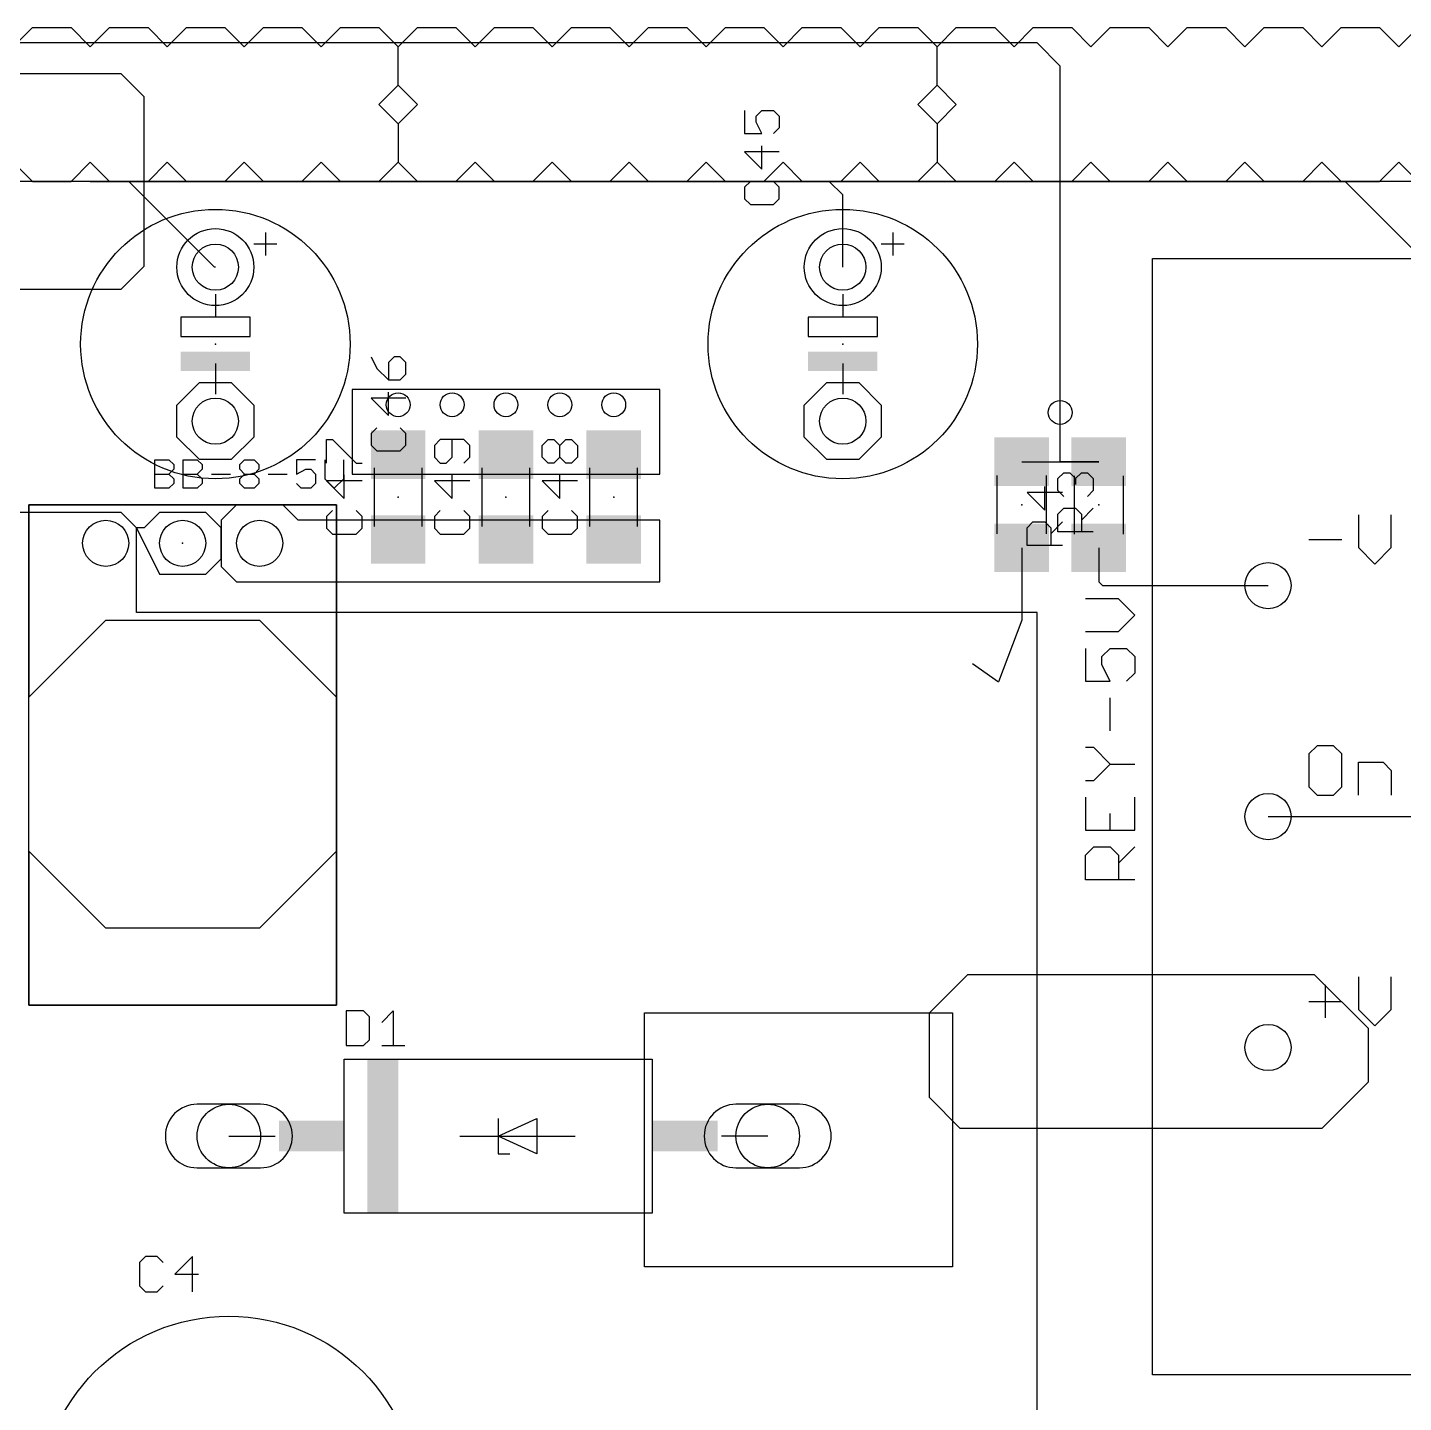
# Model space of a CAD drawing. Extents: x -0.79 to 6.6, y -0.46 to 8.18.
# Drawn here: x 2.078 to 3.866, y 4.104 to 5.89 of the extents above; entities that cross this region are included whole.
import ezdxf

# ---------------------------------------------------------------- set-up
doc = ezdxf.new("R2010")
doc.units = 0
for name, color, linetype in [('1', 22, 'CONTINUOUS'), ('15', 2, 'CONTINUOUS'), ('16', 175, 'CONTINUOUS'), ('17', 4, 'CONTINUOUS'), ('18', 4, 'CONTINUOUS'), ('2', 3, 'CONTINUOUS'), ('21', 253, 'CONTINUOUS'), ('23', 7, 'CONTINUOUS'), ('25', 253, 'CONTINUOUS'), ('49', 253, 'CONTINUOUS'), ('51', 253, 'CONTINUOUS')]:
    doc.layers.add(name, color=color, linetype=linetype)

# ---------------------------------------------------------------- blocks, each defined once
blk = doc.blocks.new('ROUNDP')
blk.add_circle((0, 0), 0.5)
blk = doc.blocks.new('RECT')
blk.add_solid([(-0.5, -0.5), (0.5, -0.5), (-0.5, 0.5), (0.5, 0.5)])
blk = doc.blocks.new('OCTAGONP')
blk.add_lwpolyline([(-0.5, -0.207107), (-0.5, 0.207107), (-0.207107, 0.5), (0.207107, 0.5), (0.5, 0.207107), (0.5, -0.207107), (0.207107, -0.5), (-0.207107, -0.5)], close=True)
blk = doc.blocks.new('LONGP100')
blk.add_lwpolyline([(-0.5, -0.5), (0.5, -0.5, 1), (0.5, 0.5), (-0.5, 0.5, 1)], format="xyb", close=True)
blk = doc.blocks.new('ROUNDV')
blk.add_circle((0, 0), 0.5)

msp = doc.modelspace()

# ---------------------------------------------------------------- linework, layer by layer
at = {"layer": '1'}
for p, q in [((2.2, 5.83), (1.878, 5.83)), ((2.23, 5.8), (2.2, 5.83)), ((2.23, 5.58), (2.23, 5.8)), ((2.16, 5.69), (2.21, 5.69)), ((2.21, 5.69), (3.12, 5.69)), ((2.32125, 5.57875), (2.21, 5.69)), ((3.12, 5.69), (3.79, 5.69)), ((3.1375, 5.6725), (3.12, 5.69)), ((4.97, 4.51), (3.79, 5.69)), ((3.1375, 5.57875), (3.1375, 5.6725)), ((2.2, 5.55), (2.23, 5.58)), ((2.3225, 5.57875), (2.32125, 5.57875)), ((1.95, 5.55), (2.2, 5.55)), ((2.9, 5.42), (2.5, 5.42)), ((2.5, 5.42), (2.5, 5.31)), ((2.9, 5.31), (2.9, 5.42)), ((3.42, 5.325984), (3.42, 5.39)), ((2.5, 5.31), (2.9, 5.31)), ((3.37, 5.325984), (3.47, 5.325984)), ((3.47, 5.325984), (3.42, 5.325984)), ((2.2, 5.26), (1.99, 5.26)), ((2.22, 5.24), (2.2, 5.26)), ((2.35, 5.27), (2.33, 5.25)), ((2.41, 5.27), (2.35, 5.27)), ((2.43, 5.25), (2.41, 5.27)), ((2.22, 5.13), (2.22, 5.24)), ((2.33, 5.25), (2.33, 5.19)), ((2.9, 5.25), (2.43, 5.25)), ((2.9, 5.17), (2.9, 5.25)), ((3.37, 5.214016), (3.37, 5.12)), ((3.47, 5.214016), (3.47, 5.17)), ((2.33, 5.19), (2.35, 5.17)), ((2.35, 5.17), (2.9, 5.17)), ((3.47, 5.17), (3.475, 5.165)), ((3.475, 5.165), (3.69, 5.165)), ((3.39, 5.13), (2.22, 5.13)), ((3.37, 5.12), (3.34, 5.04)), ((3.39, 0.72), (3.39, 5.13)), ((3.305984, 5.064016), (3.34, 5.04)), ((3.25, 4.61), (3.3, 4.66)), ((3.3, 4.66), (3.75, 4.66)), ((3.75, 4.66), (3.82, 4.59)), ((3.25, 4.5), (3.25, 4.61)), ((3.82, 4.59), (3.82, 4.52)), ((3.82, 4.52), (3.76, 4.46)), ((3.29, 4.46), (3.25, 4.5)), ((3.76, 4.46), (3.29, 4.46))]:
    msp.add_line(p, q, dxfattribs=at)
at = {"layer": '15'}
for p, q in [((3.39, 5.87), (1.65, 5.87)), ((3.42, 5.84), (3.39, 5.87)), ((3.42, 5.39), (3.42, 5.84))]:
    msp.add_line(p, q, dxfattribs=at)
at = {"layer": '16'}
for p, q in [((2.25, 5.26), (2.23, 5.24)), ((2.31, 5.26), (2.25, 5.26)), ((2.33, 5.24), (2.31, 5.26)), ((2.23, 5.24), (2.22, 5.24)), ((2.22, 5.24), (2.25, 5.18)), ((2.33, 5.2), (2.33, 5.24)), ((2.31, 5.18), (2.33, 5.2)), ((2.25, 5.18), (2.31, 5.18)), ((2.88, 4.61), (3.28, 4.61)), ((2.88, 4.28), (2.88, 4.61)), ((3.28, 4.61), (3.28, 4.28)), ((3.28, 4.28), (2.88, 4.28))]:
    msp.add_line(p, q, dxfattribs=at)
at = {"layer": '2'}
msp.add_line((3.69, 4.865), (4.595, 4.865), dxfattribs=at)
at = {"layer": '21'}
for p, q in [((2.3875, 5.62375), (2.3875, 5.59375)), ((3.2025, 5.62375), (3.2025, 5.59375)), ((2.4025, 5.60875), (2.3725, 5.60875)), ((3.2175, 5.60875), (3.1875, 5.60875)), ((3.54, 5.59), (5.84, 5.59)), ((3.54, 4.14), (3.54, 5.59)), ((2.3225, 5.52375), (2.3225, 5.51375)), ((3.1375, 5.52375), (3.1375, 5.51375)), ((2.3225, 5.51375), (2.2775, 5.51375)), ((2.2775, 5.51375), (2.2775, 5.48875)), ((2.3675, 5.51375), (2.3225, 5.51375)), ((2.3675, 5.48875), (2.3675, 5.51375)), ((3.1375, 5.51375), (3.0925, 5.51375)), ((3.0925, 5.51375), (3.0925, 5.48875)), ((3.1825, 5.51375), (3.1375, 5.51375)), ((3.1825, 5.48875), (3.1825, 5.51375)), ((2.2775, 5.48875), (2.3675, 5.48875)), ((3.0925, 5.48875), (3.1825, 5.48875)), ((2.3225, 5.45375), (2.3225, 5.43375)), ((3.1375, 5.45375), (3.1375, 5.43375)), ((2.08, 5.27), (2.48, 5.27)), ((2.08, 5.02), (2.08, 5.27)), ((2.48, 5.27), (2.48, 5.02)), ((3.495648, 5.147978), (3.452945, 5.147978)), ((3.517, 5.126626), (3.495648, 5.147978)), ((2.08, 5.02), (2.18, 5.12)), ((2.18, 5.12), (2.38, 5.12)), ((2.38, 5.12), (2.48, 5.02)), ((3.495648, 5.105275), (3.517, 5.126626)), ((3.452945, 5.105275), (3.495648, 5.105275)), ((3.452945, 5.083523), (3.452945, 5.04082)), ((3.474297, 5.072847), (3.484973, 5.083523)), ((3.484973, 5.083523), (3.506324, 5.083523)), ((3.506324, 5.083523), (3.517, 5.072847)), ((3.474297, 5.062171), (3.474297, 5.072847)), ((3.484973, 5.04082), (3.474297, 5.062171)), ((3.517, 5.072847), (3.517, 5.051496)), ((3.452945, 5.04082), (3.484973, 5.04082)), ((3.517, 5.051496), (3.506324, 5.04082)), ((2.08, 4.82), (2.08, 5.02)), ((2.48, 5.02), (2.48, 4.82)), ((3.484973, 4.976365), (3.484973, 5.019068)), ((3.463621, 4.954613), (3.452945, 4.954613)), ((3.484973, 4.933261), (3.463621, 4.954613)), ((3.463621, 4.91191), (3.484973, 4.933261)), ((3.484973, 4.933261), (3.517, 4.933261)), ((3.452945, 4.91191), (3.463621, 4.91191)), ((3.452945, 4.890158), (3.452945, 4.847455)), ((3.517, 4.847455), (3.517, 4.890158)), ((3.484973, 4.847455), (3.484973, 4.868806)), ((3.452945, 4.847455), (3.517, 4.847455)), ((2.08, 4.62), (2.08, 4.82)), ((2.18, 4.72), (2.08, 4.82)), ((2.48, 4.82), (2.38, 4.72)), ((2.48, 4.82), (2.48, 4.62)), ((3.452945, 4.815027), (3.463621, 4.825703)), ((3.452945, 4.783), (3.452945, 4.815027)), ((3.463621, 4.825703), (3.484973, 4.825703)), ((3.484973, 4.825703), (3.495648, 4.815027)), ((3.495648, 4.804352), (3.517, 4.825703)), ((3.495648, 4.815027), (3.495648, 4.783)), ((3.517, 4.783), (3.452945, 4.783)), ((2.38, 4.72), (2.18, 4.72)), ((2.48, 4.62), (2.08, 4.62)), ((2.49, 4.35), (2.49, 4.55)), ((2.49, 4.55), (2.89, 4.55)), ((2.89, 4.55), (2.89, 4.35)), ((2.69, 4.45), (2.74, 4.473)), ((2.69, 4.473), (2.69, 4.45)), ((2.74, 4.473), (2.74, 4.427)), ((2.64, 4.45), (2.69, 4.45)), ((2.74, 4.427), (2.69, 4.45)), ((2.69, 4.45), (2.79, 4.45)), ((2.69, 4.45), (2.69, 4.427)), ((2.69, 4.427), (2.705, 4.427)), ((2.89, 4.35), (2.49, 4.35)), ((5.84, 4.14), (3.54, 4.14))]:
    msp.add_line(p, q, dxfattribs=at)
for centre, radius in [((2.3225, 5.47875), 0.175), ((3.1375, 5.47875), 0.175), ((2.34, 3.97), 0.246063)]:
    msp.add_circle(centre, radius, dxfattribs=at)
at = {"layer": '23'}
for p in [(2.3225, 5.47875), (3.1375, 5.47875), (2.56, 5.28), (2.7, 5.28), (2.84, 5.28), (3.37, 5.27), (3.47, 5.27), (2.28, 5.22), (2.69, 4.45)]:
    msp.add_point(p, dxfattribs=at)
at = {"layer": '25'}
for p, q in [((3.009962, 5.782236), (3.009962, 5.752211)), ((3.024974, 5.77473), (3.032481, 5.782236)), ((3.024974, 5.767223), (3.024974, 5.77473)), ((3.032481, 5.782236), (3.047494, 5.782236)), ((3.047494, 5.782236), (3.055, 5.77473)), ((3.055, 5.77473), (3.055, 5.759717)), ((3.032481, 5.752211), (3.024974, 5.767223)), ((3.055, 5.759717), (3.047494, 5.752211)), ((3.009962, 5.752211), (3.032481, 5.752211)), ((3.055, 5.72869), (3.009962, 5.72869)), ((3.009962, 5.72869), (3.032481, 5.706171)), ((3.032481, 5.706171), (3.032481, 5.736197)), ((3.017468, 5.690158), (3.009962, 5.682651)), ((3.055, 5.682651), (3.047494, 5.690158)), ((3.009962, 5.682651), (3.009962, 5.667638)), ((3.009962, 5.667638), (3.017468, 5.660132)), ((3.047494, 5.660132), (3.055, 5.667638)), ((3.055, 5.667638), (3.055, 5.682651)), ((3.017468, 5.660132), (3.047494, 5.660132)), ((2.524962, 5.462236), (2.532468, 5.447223)), ((2.554987, 5.462236), (2.547481, 5.45473)), ((2.547481, 5.45473), (2.547481, 5.432211)), ((2.562494, 5.462236), (2.554987, 5.462236)), ((2.57, 5.45473), (2.562494, 5.462236)), ((2.57, 5.439717), (2.57, 5.45473)), ((2.532468, 5.447223), (2.547481, 5.432211)), ((2.562494, 5.432211), (2.57, 5.439717)), ((2.547481, 5.432211), (2.562494, 5.432211)), ((2.547481, 5.386171), (2.547481, 5.416197)), ((2.57, 5.40869), (2.524962, 5.40869)), ((2.524962, 5.40869), (2.547481, 5.386171)), ((2.532468, 5.370158), (2.524962, 5.362651)), ((2.524962, 5.362651), (2.524962, 5.347638)), ((2.57, 5.362651), (2.562494, 5.370158)), ((2.57, 5.347638), (2.57, 5.362651)), ((2.466961, 5.324078), (2.466961, 5.354771)), ((2.466961, 5.354771), (2.474634, 5.354771)), ((2.474634, 5.354771), (2.505327, 5.324078)), ((2.524962, 5.347638), (2.532468, 5.340132)), ((2.562494, 5.340132), (2.57, 5.347638)), ((2.614634, 5.354771), (2.606961, 5.347098)), ((2.606961, 5.347098), (2.606961, 5.331752)), ((2.645327, 5.354771), (2.614634, 5.354771)), ((2.62998, 5.331752), (2.62998, 5.354771)), ((2.653, 5.347098), (2.645327, 5.354771)), ((2.653, 5.331752), (2.653, 5.347098)), ((2.746961, 5.347098), (2.754634, 5.354771)), ((2.746961, 5.331752), (2.746961, 5.347098)), ((2.754634, 5.354771), (2.762307, 5.354771)), ((2.762307, 5.354771), (2.76998, 5.347098)), ((2.76998, 5.347098), (2.777654, 5.354771)), ((2.76998, 5.331752), (2.76998, 5.347098)), ((2.777654, 5.354771), (2.785327, 5.354771)), ((2.785327, 5.354771), (2.793, 5.347098)), ((2.793, 5.347098), (2.793, 5.331752)), ((2.24368, 5.2915), (2.24368, 5.328532)), ((2.24368, 5.328532), (2.262195, 5.328532)), ((2.262195, 5.328532), (2.268367, 5.32236)), ((2.280511, 5.2915), (2.280511, 5.328532)), ((2.280511, 5.328532), (2.299027, 5.328532)), ((2.299027, 5.328532), (2.305199, 5.32236)), ((2.354174, 5.32236), (2.360346, 5.328532)), ((2.360346, 5.328532), (2.37269, 5.328532)), ((2.37269, 5.328532), (2.378862, 5.32236)), ((2.452525, 5.328532), (2.427837, 5.328532)), ((2.427837, 5.328532), (2.427837, 5.310016)), ((2.464668, 5.328532), (2.464668, 5.303844)), ((2.489356, 5.303844), (2.489356, 5.328532)), ((2.532468, 5.340132), (2.562494, 5.340132)), ((2.606961, 5.331752), (2.614634, 5.324078)), ((2.622307, 5.324078), (2.62998, 5.331752)), ((2.645327, 5.324078), (2.653, 5.331752)), ((2.754634, 5.324078), (2.746961, 5.331752)), ((2.76998, 5.331752), (2.762307, 5.324078)), ((2.777654, 5.324078), (2.76998, 5.331752)), ((2.793, 5.331752), (2.785327, 5.324078)), ((2.24368, 5.310016), (2.262195, 5.310016)), ((2.268367, 5.316188), (2.262195, 5.310016)), ((2.262195, 5.310016), (2.268367, 5.303844)), ((2.268367, 5.32236), (2.268367, 5.316188)), ((2.280511, 5.310016), (2.299027, 5.310016)), ((2.305199, 5.316188), (2.299027, 5.310016)), ((2.299027, 5.310016), (2.305199, 5.303844)), ((2.305199, 5.32236), (2.305199, 5.316188)), ((2.317343, 5.310016), (2.34203, 5.310016)), ((2.354174, 5.316188), (2.354174, 5.32236)), ((2.360346, 5.310016), (2.354174, 5.316188)), ((2.354174, 5.303844), (2.360346, 5.310016)), ((2.360346, 5.310016), (2.37269, 5.310016)), ((2.378862, 5.316188), (2.37269, 5.310016)), ((2.37269, 5.310016), (2.378862, 5.303844)), ((2.378862, 5.32236), (2.378862, 5.316188)), ((2.391006, 5.310016), (2.415693, 5.310016)), ((2.427837, 5.310016), (2.440181, 5.316188)), ((2.440181, 5.316188), (2.446353, 5.316188)), ((2.446353, 5.316188), (2.452525, 5.310016)), ((2.452525, 5.310016), (2.452525, 5.297672)), ((2.505327, 5.324078), (2.513, 5.324078)), ((2.614634, 5.324078), (2.622307, 5.324078)), ((2.762307, 5.324078), (2.754634, 5.324078)), ((2.785327, 5.324078), (2.777654, 5.324078)), ((3.416961, 5.30398), (3.424634, 5.311653)), ((3.424634, 5.311653), (3.432307, 5.311653)), ((3.432307, 5.311653), (3.43998, 5.30398)), ((3.43998, 5.30398), (3.447654, 5.311653)), ((3.447654, 5.311653), (3.455327, 5.311653)), ((3.455327, 5.311653), (3.463, 5.30398)), ((2.262195, 5.2915), (2.24368, 5.2915)), ((2.268367, 5.297672), (2.262195, 5.2915)), ((2.268367, 5.303844), (2.268367, 5.297672)), ((2.299027, 5.2915), (2.280511, 5.2915)), ((2.305199, 5.297672), (2.299027, 5.2915)), ((2.305199, 5.303844), (2.305199, 5.297672)), ((2.354174, 5.297672), (2.354174, 5.303844)), ((2.360346, 5.2915), (2.354174, 5.297672)), ((2.37269, 5.2915), (2.360346, 5.2915)), ((2.378862, 5.297672), (2.37269, 5.2915)), ((2.378862, 5.303844), (2.378862, 5.297672)), ((2.434009, 5.2915), (2.427837, 5.297672)), ((2.446353, 5.2915), (2.434009, 5.2915)), ((2.452525, 5.297672), (2.446353, 5.2915)), ((2.464668, 5.303844), (2.477012, 5.2915)), ((2.513, 5.301059), (2.466961, 5.301059)), ((2.466961, 5.301059), (2.48998, 5.278039)), ((2.477012, 5.2915), (2.489356, 5.303844)), ((2.48998, 5.278039), (2.48998, 5.308732)), ((2.653, 5.301059), (2.606961, 5.301059)), ((2.606961, 5.301059), (2.62998, 5.278039)), ((2.62998, 5.278039), (2.62998, 5.308732)), ((2.793, 5.301059), (2.746961, 5.301059)), ((2.746961, 5.301059), (2.76998, 5.278039)), ((2.76998, 5.278039), (2.76998, 5.308732)), ((3.39998, 5.263039), (3.39998, 5.293732)), ((3.416961, 5.288634), (3.416961, 5.30398)), ((3.43998, 5.30398), (3.43998, 5.296307)), ((3.463, 5.30398), (3.463, 5.288634)), ((3.423, 5.286059), (3.376961, 5.286059)), ((3.376961, 5.286059), (3.39998, 5.263039)), ((3.424634, 5.280961), (3.416961, 5.288634)), ((3.463, 5.288634), (3.455327, 5.280961)), ((2.474634, 5.262693), (2.466961, 5.25502)), ((2.513, 5.25502), (2.505327, 5.262693)), ((2.614634, 5.262693), (2.606961, 5.25502)), ((2.653, 5.25502), (2.645327, 5.262693)), ((2.754634, 5.262693), (2.746961, 5.25502)), ((2.793, 5.25502), (2.785327, 5.262693)), ((3.416961, 5.257941), (3.424634, 5.265614)), ((3.416961, 5.234921), (3.416961, 5.257941)), ((3.424634, 5.265614), (3.43998, 5.265614)), ((3.43998, 5.265614), (3.447654, 5.257941)), ((3.447654, 5.250268), (3.463, 5.265614)), ((3.447654, 5.257941), (3.447654, 5.234921)), ((3.807455, 5.257055), (3.807455, 5.214352)), ((3.850158, 5.214352), (3.850158, 5.257055)), ((2.466961, 5.25502), (2.466961, 5.239673)), ((2.466961, 5.239673), (2.474634, 5.232)), ((2.505327, 5.232), (2.513, 5.239673)), ((2.513, 5.239673), (2.513, 5.25502)), ((2.606961, 5.25502), (2.606961, 5.239673)), ((2.606961, 5.239673), (2.614634, 5.232)), ((2.645327, 5.232), (2.653, 5.239673)), ((2.653, 5.239673), (2.653, 5.25502)), ((2.746961, 5.25502), (2.746961, 5.239673)), ((2.746961, 5.239673), (2.754634, 5.232)), ((2.785327, 5.232), (2.793, 5.239673)), ((2.793, 5.239673), (2.793, 5.25502)), ((3.376961, 5.24002), (3.384634, 5.247693)), ((3.376961, 5.217), (3.376961, 5.24002)), ((3.384634, 5.247693), (3.39998, 5.247693)), ((3.39998, 5.247693), (3.407654, 5.24002)), ((3.407654, 5.232346), (3.423, 5.247693)), ((3.407654, 5.24002), (3.407654, 5.217)), ((2.474634, 5.232), (2.505327, 5.232)), ((2.614634, 5.232), (2.645327, 5.232)), ((2.754634, 5.232), (2.785327, 5.232)), ((3.463, 5.234921), (3.416961, 5.234921)), ((3.743, 5.225027), (3.785703, 5.225027)), ((3.423, 5.217), (3.376961, 5.217)), ((3.807455, 5.214352), (3.828806, 5.193)), ((3.828806, 5.193), (3.850158, 5.214352)), ((3.753676, 4.957055), (3.743, 4.946379)), ((3.775027, 4.957055), (3.753676, 4.957055)), ((3.785703, 4.946379), (3.775027, 4.957055)), ((3.743, 4.946379), (3.743, 4.903676)), ((3.785703, 4.903676), (3.785703, 4.946379)), ((3.807455, 4.893), (3.807455, 4.935703)), ((3.807455, 4.935703), (3.839482, 4.935703)), ((3.839482, 4.935703), (3.850158, 4.925027)), ((3.850158, 4.925027), (3.850158, 4.893)), ((3.743, 4.903676), (3.753676, 4.893)), ((3.775027, 4.893), (3.785703, 4.903676)), ((3.753676, 4.893), (3.775027, 4.893)), ((3.807455, 4.657055), (3.807455, 4.614352)), ((3.850158, 4.614352), (3.850158, 4.657055)), ((3.764352, 4.646379), (3.764352, 4.603676)), ((2.4925, 4.612538), (2.4925, 4.5675)), ((2.515019, 4.612538), (2.4925, 4.612538)), ((2.522526, 4.605032), (2.515019, 4.612538)), ((2.538539, 4.597526), (2.553552, 4.612538)), ((2.553552, 4.612538), (2.553552, 4.5675)), ((3.743, 4.625027), (3.785703, 4.625027)), ((3.807455, 4.614352), (3.828806, 4.593)), ((3.828806, 4.593), (3.850158, 4.614352)), ((2.522526, 4.575006), (2.522526, 4.605032)), ((2.4925, 4.5675), (2.515019, 4.5675)), ((2.515019, 4.5675), (2.522526, 4.575006)), ((2.538539, 4.5675), (2.568565, 4.5675)), ((2.231563, 4.29363), (2.22389, 4.285957)), ((2.246909, 4.29363), (2.231563, 4.29363)), ((2.254583, 4.285957), (2.246909, 4.29363)), ((2.292949, 4.29363), (2.269929, 4.27061)), ((2.292949, 4.247591), (2.292949, 4.29363)), ((2.22389, 4.285957), (2.22389, 4.255264)), ((2.22389, 4.255264), (2.231563, 4.247591)), ((2.246909, 4.247591), (2.254583, 4.255264)), ((2.269929, 4.27061), (2.300622, 4.27061)), ((2.231563, 4.247591), (2.246909, 4.247591))]:
    msp.add_line(p, q, dxfattribs=at)
at = {"layer": '49'}
for p, q in [((2.06, 5.865), (2.085, 5.89)), ((2.085, 5.89), (2.135, 5.89)), ((2.135, 5.89), (2.16, 5.865)), ((2.16, 5.865), (2.185, 5.89)), ((2.185, 5.89), (2.235, 5.89)), ((2.235, 5.89), (2.26, 5.865)), ((2.26, 5.865), (2.285, 5.89)), ((2.285, 5.89), (2.335, 5.89)), ((2.335, 5.89), (2.36, 5.865)), ((2.36, 5.865), (2.385, 5.89)), ((2.385, 5.89), (2.435, 5.89)), ((2.435, 5.89), (2.46, 5.865)), ((2.46, 5.865), (2.485, 5.89)), ((2.485, 5.89), (2.535, 5.89)), ((2.535, 5.89), (2.56, 5.865)), ((2.56, 5.865), (2.585, 5.89)), ((2.585, 5.89), (2.635, 5.89)), ((2.635, 5.89), (2.66, 5.865)), ((2.66, 5.865), (2.685, 5.89)), ((2.685, 5.89), (2.735, 5.89)), ((2.735, 5.89), (2.76, 5.865)), ((2.76, 5.865), (2.785, 5.89)), ((2.785, 5.89), (2.835, 5.89)), ((2.835, 5.89), (2.86, 5.865)), ((2.86, 5.865), (2.885, 5.89)), ((2.885, 5.89), (2.935, 5.89)), ((2.935, 5.89), (2.96, 5.865)), ((2.96, 5.865), (2.985, 5.89)), ((2.985, 5.89), (3.035, 5.89)), ((3.035, 5.89), (3.06, 5.865)), ((3.06, 5.865), (3.085, 5.89)), ((3.085, 5.89), (3.135, 5.89)), ((3.135, 5.89), (3.16, 5.865)), ((3.16, 5.865), (3.185, 5.89)), ((3.185, 5.89), (3.235, 5.89)), ((3.235, 5.89), (3.26, 5.865)), ((3.26, 5.865), (3.285, 5.89)), ((3.285, 5.89), (3.335, 5.89)), ((3.335, 5.89), (3.36, 5.865)), ((3.36, 5.865), (3.385, 5.89)), ((3.385, 5.89), (3.435, 5.89)), ((3.435, 5.89), (3.46, 5.865)), ((3.46, 5.865), (3.485, 5.89)), ((3.485, 5.89), (3.535, 5.89)), ((3.535, 5.89), (3.56, 5.865)), ((3.56, 5.865), (3.585, 5.89)), ((3.585, 5.89), (3.635, 5.89)), ((3.635, 5.89), (3.66, 5.865)), ((3.66, 5.865), (3.685, 5.89)), ((3.685, 5.89), (3.735, 5.89)), ((3.735, 5.89), (3.76, 5.865)), ((3.76, 5.865), (3.785, 5.89)), ((3.785, 5.89), (3.835, 5.89)), ((3.835, 5.89), (3.86, 5.865)), ((3.86, 5.865), (3.885, 5.89)), ((2.56, 5.815), (2.56, 5.865)), ((3.26, 5.815), (3.26, 5.865)), ((2.56, 5.815), (2.535, 5.79)), ((2.585, 5.79), (2.56, 5.815)), ((3.26, 5.815), (3.235, 5.79)), ((3.285, 5.79), (3.26, 5.815)), ((2.535, 5.79), (2.56, 5.765)), ((2.56, 5.765), (2.585, 5.79)), ((3.235, 5.79), (3.26, 5.765)), ((3.26, 5.765), (3.285, 5.79)), ((2.56, 5.765), (2.56, 5.715)), ((3.26, 5.765), (3.26, 5.715)), ((2.085, 5.69), (2.06, 5.715)), ((2.16, 5.715), (2.135, 5.69)), ((2.185, 5.69), (2.16, 5.715)), ((2.26, 5.715), (2.235, 5.69)), ((2.285, 5.69), (2.26, 5.715)), ((2.36, 5.715), (2.335, 5.69)), ((2.385, 5.69), (2.36, 5.715)), ((2.46, 5.715), (2.435, 5.69)), ((2.485, 5.69), (2.46, 5.715)), ((2.56, 5.715), (2.535, 5.69)), ((2.56, 5.715), (2.585, 5.69)), ((2.66, 5.715), (2.635, 5.69)), ((2.685, 5.69), (2.66, 5.715)), ((2.76, 5.715), (2.735, 5.69)), ((2.785, 5.69), (2.76, 5.715)), ((2.86, 5.715), (2.835, 5.69)), ((2.885, 5.69), (2.86, 5.715)), ((2.96, 5.715), (2.935, 5.69)), ((2.985, 5.69), (2.96, 5.715)), ((3.06, 5.715), (3.035, 5.69)), ((3.085, 5.69), (3.06, 5.715)), ((3.16, 5.715), (3.135, 5.69)), ((3.185, 5.69), (3.16, 5.715)), ((3.26, 5.715), (3.235, 5.69)), ((3.26, 5.715), (3.285, 5.69)), ((3.36, 5.715), (3.335, 5.69)), ((3.385, 5.69), (3.36, 5.715)), ((3.46, 5.715), (3.435, 5.69)), ((3.485, 5.69), (3.46, 5.715)), ((3.56, 5.715), (3.535, 5.69)), ((3.585, 5.69), (3.56, 5.715)), ((3.66, 5.715), (3.635, 5.69)), ((3.685, 5.69), (3.66, 5.715)), ((3.76, 5.715), (3.735, 5.69)), ((3.785, 5.69), (3.76, 5.715)), ((3.86, 5.715), (3.835, 5.69)), ((3.885, 5.69), (3.86, 5.715)), ((6.06, 5.69), (1.16, 5.69)), ((2.085, 5.69), (2.135, 5.69)), ((2.185, 5.69), (2.235, 5.69)), ((2.285, 5.69), (2.335, 5.69)), ((2.385, 5.69), (2.435, 5.69)), ((2.485, 5.69), (2.535, 5.69)), ((2.585, 5.69), (2.635, 5.69)), ((2.685, 5.69), (2.735, 5.69)), ((2.785, 5.69), (2.835, 5.69)), ((2.885, 5.69), (2.935, 5.69)), ((2.985, 5.69), (3.035, 5.69)), ((3.085, 5.69), (3.135, 5.69)), ((3.185, 5.69), (3.235, 5.69)), ((3.285, 5.69), (3.335, 5.69)), ((3.385, 5.69), (3.435, 5.69)), ((3.485, 5.69), (3.535, 5.69)), ((3.585, 5.69), (3.635, 5.69)), ((3.685, 5.69), (3.735, 5.69)), ((3.785, 5.69), (3.835, 5.69))]:
    msp.add_line(p, q, dxfattribs=at)
at = {"layer": '51'}
for p, q in [((2.3225, 5.54375), (2.3225, 5.52375)), ((3.1375, 5.54375), (3.1375, 5.52375)), ((2.3225, 5.43375), (2.3225, 5.41375)), ((3.1375, 5.43375), (3.1375, 5.41375)), ((2.529016, 5.242008), (2.529016, 5.317992)), ((2.590984, 5.242008), (2.590984, 5.317992)), ((2.669016, 5.242008), (2.669016, 5.317992)), ((2.730984, 5.242008), (2.730984, 5.317992)), ((2.809016, 5.242008), (2.809016, 5.317992)), ((2.870984, 5.242008), (2.870984, 5.317992)), ((3.338, 5.2325), (3.338, 5.308)), ((3.402, 5.2325), (3.402, 5.308)), ((3.438, 5.3075), (3.438, 5.232)), ((3.502, 5.3075), (3.502, 5.232)), ((2.48, 5.27), (2.08, 5.27)), ((2.08, 5.27), (2.08, 5.02)), ((2.48, 5.02), (2.48, 5.27)), ((2.08, 5.02), (2.18, 5.12)), ((2.18, 5.12), (2.38, 5.12)), ((2.38, 5.12), (2.48, 5.02)), ((2.08, 4.82), (2.08, 5.02)), ((2.48, 4.82), (2.48, 5.02)), ((2.08, 4.82), (2.08, 4.62)), ((2.18, 4.72), (2.08, 4.82)), ((2.48, 4.82), (2.38, 4.72)), ((2.48, 4.62), (2.48, 4.82)), ((2.38, 4.72), (2.18, 4.72)), ((2.08, 4.62), (2.48, 4.62)), ((2.34, 4.45), (2.4, 4.45)), ((3.04, 4.45), (2.98, 4.45))]:
    msp.add_line(p, q, dxfattribs=at)

# ---------------------------------------------------------------- block references
at = {"layer": '1', "xscale": 0.062992}
for p, yscale, rotation in [((2.56, 5.335118), 0.070866, 90), ((2.7, 5.335118), 0.070866, 90), ((2.84, 5.335118), 0.070866, 90), ((3.37, 5.325984), 0.070984, 270), ((3.47, 5.325984), 0.070984, 90), ((2.56, 5.224882), 0.070866, 90), ((2.7, 5.224882), 0.070866, 90), ((2.84, 5.224882), 0.070866, 90), ((3.37, 5.214016), 0.070984, 270), ((3.47, 5.214016), 0.070984, 90)]:
    msp.add_blockref('RECT', p, dxfattribs=dict(at, yscale=yscale, rotation=rotation))
at = {"layer": '17'}
for name, p, xscale, yscale, rotation in [('ROUNDP', (2.3225, 5.57875), 0.1, 0.1, 270), ('ROUNDP', (2.3225, 5.57875), 0.1, 0.1, 270), ('ROUNDP', (3.1375, 5.57875), 0.1, 0.1, 270), ('ROUNDP', (3.1375, 5.57875), 0.1, 0.1, 270), ('ROUNDP', (2.3225, 5.57875), 0.06, 0.06, 270), ('ROUNDP', (2.3225, 5.57875), 0.06, 0.06, 270), ('ROUNDP', (3.1375, 5.57875), 0.06, 0.06, 270), ('ROUNDP', (3.1375, 5.57875), 0.06, 0.06, 270), ('OCTAGONP', (2.3225, 5.37875), 0.1, 0.1, 270), ('OCTAGONP', (2.3225, 5.37875), 0.1, 0.1, 270), ('OCTAGONP', (3.1375, 5.37875), 0.1, 0.1, 270), ('OCTAGONP', (3.1375, 5.37875), 0.1, 0.1, 270), ('ROUNDP', (2.3225, 5.37875), 0.06, 0.06, 270), ('ROUNDP', (2.3225, 5.37875), 0.06, 0.06, 270), ('ROUNDP', (3.1375, 5.37875), 0.06, 0.06, 270), ('ROUNDP', (3.1375, 5.37875), 0.06, 0.06, 270), ('ROUNDP', (2.18, 5.22), 0.06, 0.06, 180), ('ROUNDP', (2.18, 5.22), 0.06, 0.06, 180), ('ROUNDP', (2.18, 5.22), 0.06, 0.06, 180), ('ROUNDP', (2.18, 5.22), 0.06, 0.06, 180), ('ROUNDP', (2.28, 5.22), 0.06, 0.06, 180), ('ROUNDP', (2.28, 5.22), 0.06, 0.06, 180), ('ROUNDP', (2.28, 5.22), 0.06, 0.06, 180), ('ROUNDP', (2.28, 5.22), 0.06, 0.06, 180), ('ROUNDP', (2.38, 5.22), 0.06, 0.06, 180), ('ROUNDP', (2.38, 5.22), 0.06, 0.06, 180), ('ROUNDP', (2.38, 5.22), 0.06, 0.06, 180), ('ROUNDP', (2.38, 5.22), 0.06, 0.06, 180)]:
    msp.add_blockref(name, p, dxfattribs=dict(at, xscale=xscale, yscale=yscale, rotation=rotation))
for name, p, xscale, yscale in [('ROUNDP', (3.69, 5.165), 0.06, 0.06), ('ROUNDP', (3.69, 5.165), 0.06, 0.06), ('ROUNDP', (3.69, 5.165), 0.06, 0.06), ('ROUNDP', (3.69, 5.165), 0.06, 0.06), ('ROUNDP', (3.69, 4.865), 0.06, 0.06), ('ROUNDP', (3.69, 4.865), 0.06, 0.06), ('ROUNDP', (3.69, 4.865), 0.06, 0.06), ('ROUNDP', (3.69, 4.865), 0.06, 0.06), ('ROUNDP', (3.69, 4.565), 0.06, 0.06), ('ROUNDP', (3.69, 4.565), 0.06, 0.06), ('ROUNDP', (3.69, 4.565), 0.06, 0.06), ('ROUNDP', (3.69, 4.565), 0.06, 0.06), ('LONGP100', (2.34, 4.45), 0.0825, 0.0825), ('LONGP100', (2.34, 4.45), 0.0825, 0.0825), ('ROUNDP', (2.34, 4.45), 0.0825, 0.0825), ('ROUNDP', (2.34, 4.45), 0.0825, 0.0825), ('LONGP100', (3.04, 4.45), 0.0825, 0.0825), ('LONGP100', (3.04, 4.45), 0.0825, 0.0825), ('ROUNDP', (3.04, 4.45), 0.0825, 0.0825), ('ROUNDP', (3.04, 4.45), 0.0825, 0.0825)]:
    msp.add_blockref(name, p, dxfattribs=dict(at, xscale=xscale, yscale=yscale))
at = {"layer": '18', "xscale": 0.031, "yscale": 0.031}
for p in [(2.56, 5.4), (2.56, 5.4), (2.56, 5.4), (2.56, 5.4), (2.63, 5.4), (2.63, 5.4), (2.63, 5.4), (2.63, 5.4), (2.7, 5.4), (2.7, 5.4), (2.7, 5.4), (2.7, 5.4), (2.77, 5.4), (2.77, 5.4), (2.77, 5.4), (2.77, 5.4), (2.84, 5.4), (2.84, 5.4), (2.84, 5.4), (2.84, 5.4), (3.42, 5.39), (3.42, 5.39), (3.42, 5.39), (3.42, 5.39)]:
    msp.add_blockref('ROUNDV', p, dxfattribs=at)
at = {"layer": '21', "xscale": 0.025, "yscale": 0.09, "rotation": 270}
for p in [(2.3225, 5.45625), (3.1375, 5.45625)]:
    msp.add_blockref('RECT', p, dxfattribs=at)
at = {"layer": '21'}
for p, xscale, yscale in [((2.54, 4.45), 0.04, 0.2), ((2.4475, 4.45), 0.085, 0.04), ((2.9325, 4.45), 0.085, 0.04)]:
    msp.add_blockref('RECT', p, dxfattribs=dict(at, xscale=xscale, yscale=yscale))
at = {"layer": '51'}
for p, xscale, yscale, rotation in [((2.559965, 5.332234), 0.029531, 0.066929, 90), ((2.699965, 5.332234), 0.029531, 0.066929, 90), ((2.839965, 5.332234), 0.029531, 0.066929, 90), ((3.37, 5.322), 0.029, 0.069, 270), ((3.47, 5.322), 0.029, 0.069, 90), ((2.560035, 5.227766), 0.029531, 0.066929, 90), ((2.700035, 5.227766), 0.029531, 0.066929, 90), ((2.840035, 5.227766), 0.029531, 0.066929, 90), ((3.37, 5.218), 0.029, 0.069, 270), ((3.47, 5.218), 0.029, 0.069, 90)]:
    msp.add_blockref('RECT', p, dxfattribs=dict(at, xscale=xscale, yscale=yscale, rotation=rotation))

doc.saveas('drawing.dxf')
